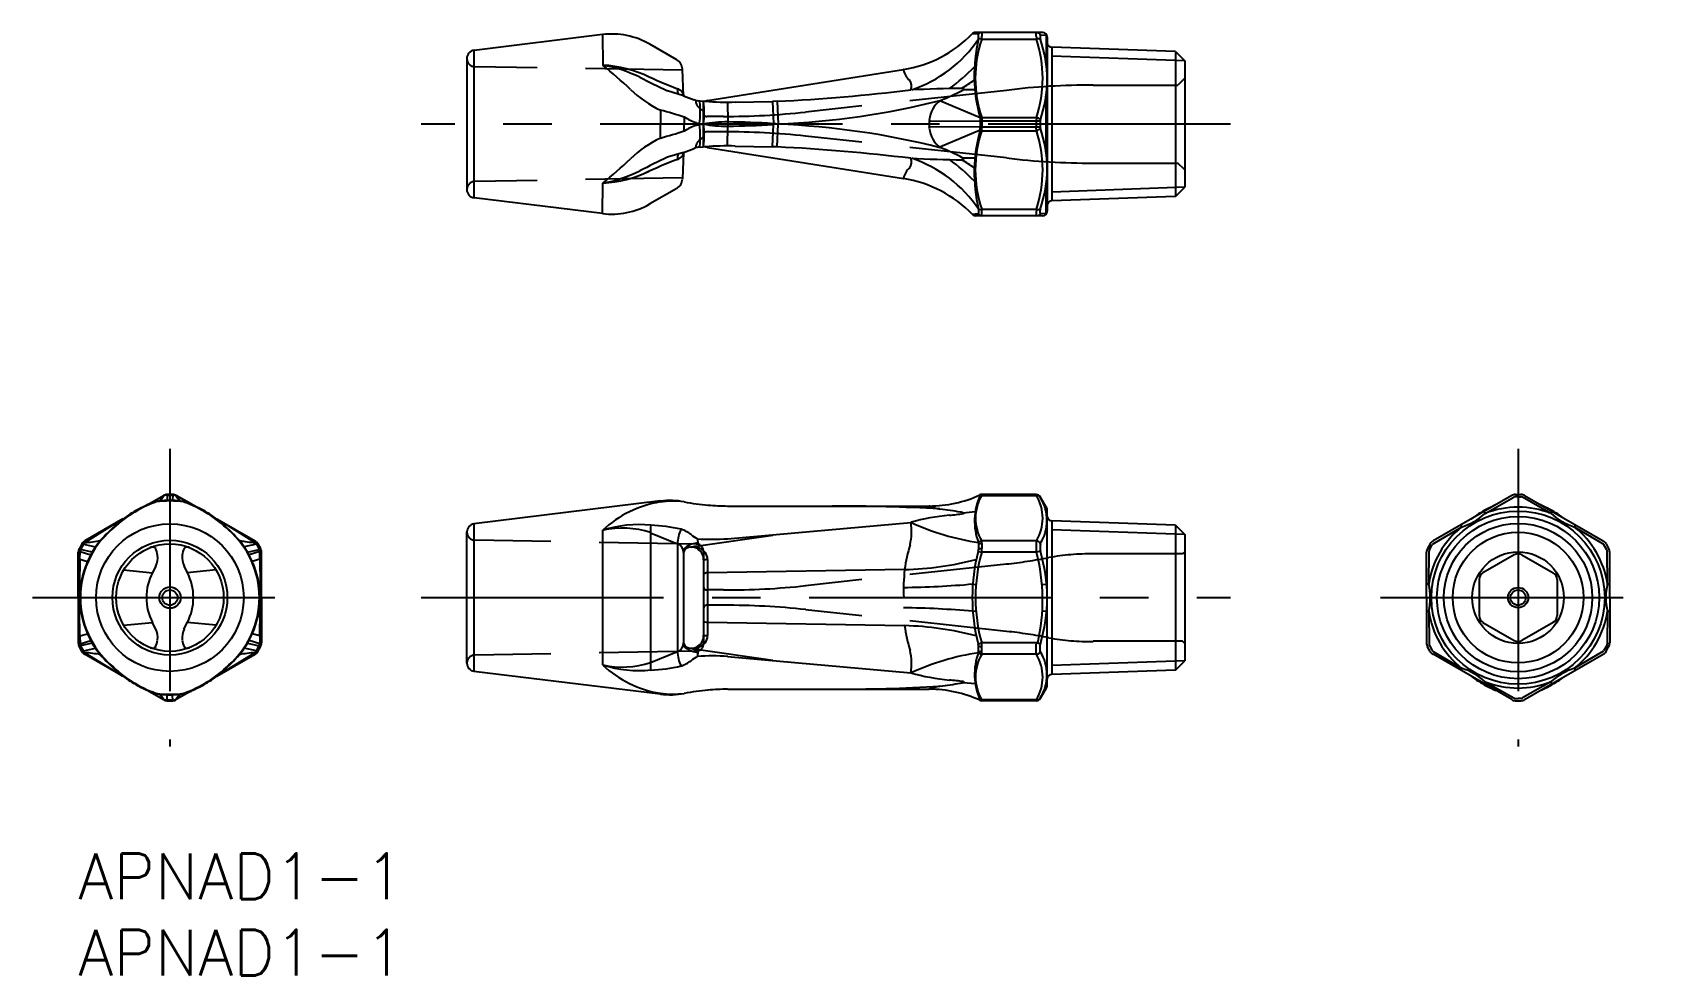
# Model space of a CAD drawing. Extents: x -3 to 103, y -8 to 54.
import ezdxf

# ---------------------------------------------------------------- set-up
doc = ezdxf.new("R2010")
doc.units = 0
doc.header["$LTSCALE"] = 0.5
doc.linetypes.add('CENTER', pattern=[50.8, 31.75, -6.35, 6.35, -6.35])
doc.linetypes.add('DASHED', pattern=[19.05, 12.7, -6.35])
for name, color, linetype in [('MSM_CENTER', 1, 'CENTER'), ('MSM_CONTINUOUS', 7, 'CONTINUOUS'), ('MSM_DASHED', 4, 'DASHED'), ('MSM_NARROW', 5, 'CONTINUOUS'), ('MSM_PART_NUMBER', 7, 'CONTINUOUS')]:
    doc.layers.add(name, color=color, linetype=linetype)
doc.styles.get("Standard").update_dxf_attribs({"font": 'txt.shx', "height": 3, "bigfont": 'bigfont.shx'})

# ---------------------------------------------------------------- blocks, each defined once
blk = doc.blocks.new('*U18')
at = {"layer": 'MSM_PART_NUMBER'}
blk.add_text('APNAD1-1', height=3, dxfattribs=at).set_placement((0, -3))
blk = doc.blocks.new('*U19')
at = {"layer": 'MSM_PART_NUMBER'}
blk.add_text('APNAD1-1', height=3, dxfattribs=at).set_placement((0, -8))

msp = doc.modelspace()

# ---------------------------------------------------------------- linework, layer by layer
at = {"layer": 'MSM_CENTER'}
for p, q in [((75.45, 47.76), (22.45, 47.76)), ((6, 26.5), (6, 7)), ((94.28, 26.5), (94.28, 7)), ((-3, 16.75), (15, 16.75)), ((22.45, 16.75), (75.45, 16.75)), ((85.28, 16.75), (103.28, 16.75))]:
    msp.add_line(p, q, dxfattribs=at)
at = {"layer": 'MSM_CONTINUOUS'}
for p, q in [((34.32, 53.62), (25.92, 52.59)), ((63.15, 53.76), (58.75, 53.76)), ((59.17, 53.74), (59.16, 53.76)), ((63.45, 42.06), (63.45, 53.46)), ((63.45, 53.46), (63.45, 42.06)), ((25.92, 42.93), (25.92, 52.59)), ((39.19, 51.97), (37.43, 52.99)), ((63.74, 52.79), (63.74, 42.73)), ((71.85, 52.51), (63.74, 52.79)), ((71.85, 52.51), (72.45, 51.91)), ((71.85, 52.51), (71.85, 43.02)), ((25.45, 52.06), (25.45, 43.47)), ((39.63, 49.62), (39.56, 51.36)), ((41.2, 49.3), (54.04, 51.34)), ((72.45, 51.91), (72.45, 43.62)), ((39.63, 49.62), (40.33, 49.36)), ((40.72, 49.28), (40.92, 49.26)), ((41.1, 49.27), (41.07, 49.24)), ((41.2, 49.3), (41.1, 49.27)), ((39.63, 45.91), (39.56, 44.17)), ((39.63, 45.91), (40.33, 46.16)), ((40.72, 46.25), (40.92, 46.27)), ((41.1, 46.26), (41.07, 46.28)), ((41.2, 46.22), (41.1, 46.26)), ((41.2, 46.22), (54.04, 44.19)), ((71.85, 43.02), (72.45, 43.62)), ((34.32, 41.9), (25.92, 42.93)), ((39.19, 43.55), (37.43, 42.53)), ((71.85, 43.02), (63.74, 42.73)), ((63.15, 41.76), (58.75, 41.76)), ((59.17, 41.78), (59.16, 41.76)), ((4.55, 22.84), (5.58, 23.43)), ((5.83, 23.5), (6.17, 23.5)), ((6.17, 23.5), (5.83, 23.5)), ((7.45, 22.84), (6.42, 23.43)), ((62.73, 23.5), (59.17, 23.5)), ((93.86, 23.43), (88.71, 20.46)), ((94.11, 23.5), (94.46, 23.5)), ((94.7, 23.43), (99.86, 20.46)), ((38.12, 23.08), (25.91, 21.58)), ((42.53, 22.75), (45.52, 22.75)), ((45.52, 22.75), (55.72, 22.75)), ((55.75, 22.73), (55.72, 22.75)), ((55.72, 22.75), (55.72, 22.75)), ((63.38, 22.67), (62.99, 23.35)), ((63, 23.32), (62.99, 23.35)), ((63.45, 11.08), (63.45, 22.42)), ((2.92, 21.9), (0.42, 20.46)), ((9.08, 21.9), (11.58, 20.46)), ((25.91, 21.58), (25.91, 11.92)), ((63.74, 21.78), (63.74, 11.72)), ((71.85, 21.5), (63.74, 21.78)), ((71.85, 21.5), (72.45, 20.89)), ((71.85, 21.5), (71.85, 12)), ((0.24, 20.28), (0.07, 19.97)), ((11.76, 20.28), (11.93, 19.97)), ((25.45, 12.45), (25.45, 21.05)), ((72.45, 20.89), (72.45, 12.61)), ((88.52, 20.28), (88.35, 19.97)), ((100.04, 20.28), (100.21, 19.97)), ((0, 16.75), (0, 19.72)), ((12, 16.75), (12, 19.72)), ((39.62, 19.71), (39.62, 13.79)), ((40.95, 19.22), (40.95, 14.28)), ((88.28, 16.75), (88.28, 19.72)), ((94.03, 19.55), (91.98, 18.37)), ((94.53, 19.55), (96.58, 18.37)), ((100.28, 16.75), (100.28, 19.72)), ((12, 17.62), (11.99, 17.63)), ((91.73, 17.93), (91.73, 15.57)), ((96.83, 17.93), (96.83, 15.57)), ((0, 16.75), (0, 13.78)), ((12, 16.75), (12, 13.78)), ((88.28, 16.75), (88.28, 13.78)), ((100.28, 16.75), (100.28, 13.78)), ((12, 15.88), (11.99, 15.87)), ((91.98, 15.13), (94.03, 13.95)), ((96.58, 15.13), (94.53, 13.95)), ((0.24, 13.22), (0.07, 13.53)), ((2.91, 11.6), (0.42, 13.04)), ((9.08, 11.6), (11.58, 13.04)), ((11.76, 13.22), (11.93, 13.53)), ((88.52, 13.22), (88.35, 13.53)), ((93.86, 10.07), (88.71, 13.04)), ((94.71, 10.07), (99.86, 13.04)), ((100.04, 13.22), (100.21, 13.53)), ((38.12, 10.42), (25.91, 11.92)), ((71.85, 12), (63.74, 11.72)), ((71.85, 12), (72.45, 12.61)), ((90.53, 12), (90.53, 11.99)), ((4.55, 10.66), (5.58, 10.07)), ((7.45, 10.66), (6.42, 10.07)), ((42.53, 10.75), (45.52, 10.75)), ((45.52, 10.75), (55.72, 10.75)), ((55.75, 10.77), (55.72, 10.75)), ((55.72, 10.75), (55.72, 10.75)), ((63.38, 10.83), (62.99, 10.15)), ((5.83, 10), (6.17, 10)), ((6.17, 10), (5.83, 10)), ((62.73, 10), (59.17, 10)), ((63, 10.18), (62.99, 10.15)), ((94.11, 10), (94.46, 10))]:
    msp.add_line(p, q, dxfattribs=at)
for centre, radius in [((94.28, 16.75), 4.86), ((94.28, 16.75), 3), ((6, 16.75), 0.5), ((94.28, 16.75), 0.5)]:
    msp.add_circle(centre, radius, dxfattribs=at)
for centre, radius, start, end in [((34.93, 48.66), 5, 60, 97), ((52.79, 59.24), 8, 279, 315.9079), ((58.75, 53.46), 0.3, 90, 135.9079), ((63.15, 53.46), 0.3, 0, 90), ((25.98, 52.06), 0.536, 97, 180), ((63.75, 53.09), 0.3, 180, 268), ((38.82, 51.33), 0.74, 2.0523, 60), ((40.87, 50.87), 1.6, 250.2811, 264.4885), ((42.43, 67.28), 18.08, 265.2035, 265.6667), ((40.87, 44.66), 1.6, 95.5115, 109.7189), ((42.43, 28.25), 18.08, 94.3333, 94.7965), ((38.82, 44.19), 0.74, 300, 357.9477), ((52.79, 36.29), 8, 44.0921, 81), ((25.98, 43.47), 0.536, 180, 263), ((34.93, 46.86), 5, 263, 300), ((63.75, 42.43), 0.3, 92, 180), ((63.75, 42.43), 0.3, 92, 180), ((58.75, 42.06), 0.3, 224.0921, 270), ((63.15, 42.06), 0.3, 270, 0), ((5.83, 23), 0.5, 90, 120), ((6.17, 23), 0.5, 60, 90), ((55.72, 30.75), 8, 270, 294.5445), ((59.17, 23.2), 0.3, 90, 114.5445), ((62.73, 23.2), 0.3, 30, 90), ((94.11, 23), 0.5, 90, 120), ((94.46, 23), 0.5, 60, 90), ((6.95, 16.59), 6.66, 117.0841, 127.1871), ((15.43, 0.23), 25.09, 115.6812, 117.3161), ((-3.43, 0.23), 25.09, 62.6839, 64.3188), ((5.05, 16.59), 6.66, 52.8129, 62.9159), ((38.73, 18.11), 5, 79.0537, 97), ((42.53, 37.75), 15, 259.0537, 265.0639), ((42.54, 37.32), 14.57, 264.8507, 269.9307), ((62.95, 22.42), 0.5, 0, 30), ((95.23, 16.59), 6.66, 117.0841, 127.1871), ((103.71, 0.23), 25.09, 115.6812, 117.3161), ((84.85, 0.23), 25.09, 62.6839, 64.3188), ((93.33, 16.59), 6.66, 52.8129, 62.9159), ((25.98, 21.05), 0.53, 97, 180), ((63.75, 22.08), 0.3, 180, 268), ((0.67, 20.03), 0.5, 120, 150), ((11.33, 20.03), 0.5, 30, 60), ((88.96, 20.03), 0.5, 120, 150), ((99.61, 20.03), 0.5, 30, 60), ((0.5, 19.72), 0.5, 150, 180), ((11.5, 19.72), 0.5, 0, 30), ((40.1, 19.55), 0.506, 89.2313, 161.5969), ((40.16, 19.28), 0.783, 57.283, 93.7627), ((40.12, 19.24), 0.831, 358.4215, 56.5042), ((88.78, 19.72), 0.5, 150, 180), ((94.28, 19.12), 0.5, 60, 120), ((99.78, 19.72), 0.5, 360, 30), ((92.23, 17.93), 0.5, 120, 180), ((96.33, 17.93), 0.5, 360, 60), ((92.23, 15.57), 0.5, 180, 240), ((96.33, 15.57), 0.5, 300, 360), ((40.12, 14.26), 0.831, 303.4958, 1.5785), ((94.28, 14.38), 0.5, 240, 300), ((0.5, 13.78), 0.5, 180, 210), ((0.67, 13.47), 0.5, 210, 240), ((11.33, 13.47), 0.5, 300, 330), ((11.5, 13.78), 0.5, 330, 0), ((40.1, 13.95), 0.506, 198.4031, 270.7687), ((40.16, 14.22), 0.783, 266.2373, 302.717), ((88.78, 13.78), 0.5, 180, 210), ((88.96, 13.47), 0.5, 210, 240), ((99.61, 13.47), 0.5, 300, 330), ((99.78, 13.78), 0.5, 330, 360), ((25.98, 12.45), 0.53, 180, 263), ((63.75, 11.42), 0.3, 92, 180), ((6.95, 16.91), 6.66, 232.8129, 242.9159), ((15.43, 33.27), 25.09, 242.6839, 244.3188), ((-3.43, 33.27), 25.09, 295.6812, 297.3161), ((5.05, 16.91), 6.66, 297.0841, 307.1871), ((42.53, -4.25), 15, 94.9361, 100.9463), ((42.54, -3.82), 14.57, 90.0693, 95.1493), ((55.72, 2.75), 8, 65.4555, 90), ((62.95, 11.08), 0.5, 330, 0), ((95.23, 16.91), 6.66, 232.8129, 242.9159), ((103.71, 33.27), 25.09, 242.6839, 244.3188), ((84.85, 33.27), 25.09, 295.6812, 297.3161), ((93.33, 16.91), 6.66, 297.0841, 307.1871), ((5.83, 10.5), 0.5, 240, 270), ((6.17, 10.5), 0.5, 270, 300), ((38.73, 15.39), 5, 263, 280.9463), ((59.17, 10.3), 0.3, 245.4555, 270), ((62.73, 10.3), 0.3, 270, 330), ((94.11, 10.5), 0.5, 240, 270), ((94.46, 10.5), 0.5, 270, 300)]:
    msp.add_arc(centre, radius, start, end, dxfattribs=at)
at = {"layer": 'MSM_DASHED'}
for p, q in [((39.57, 51.29), (25.97, 51.52)), ((60.77, 49.97), (47.63, 48.55)), ((66.45, 50.31), (72, 50.31)), ((72.45, 50.76), (72, 50.31)), ((40.95, 46.27), (40.95, 49.25)), ((40.75, 48.77), (40.95, 48.58)), ((42.25, 48.26), (41.15, 48.26)), ((40.75, 46.75), (40.95, 46.95)), ((42.25, 47.26), (41.15, 47.26)), ((60.77, 45.55), (47.63, 46.97)), ((66.45, 45.21), (72, 45.21)), ((72.45, 44.76), (72, 45.21)), ((39.57, 44.24), (25.97, 44)), ((40.46, 20.26), (25.97, 20.51)), ((40.95, 19.76), (40.95, 19.22)), ((72.31, 19.61), (66.45, 19.61)), ((72.45, 19.75), (72.31, 19.61)), ((60.77, 18.95), (47.63, 17.53)), ((42.25, 17.25), (41.15, 17.25)), ((42.25, 16.25), (41.15, 16.25)), ((60.77, 14.54), (47.63, 15.96)), ((40.95, 14.28), (40.95, 13.74)), ((72.31, 13.89), (66.45, 13.89)), ((72.45, 13.75), (72.31, 13.89)), ((72.45, 13.89), (72.45, 13.89)), ((40.46, 13.24), (25.97, 12.99))]:
    msp.add_line(p, q, dxfattribs=at)
for centre, radius, start, end in [((25.98, 52.05), 0.53, 180, 269), ((66.13, 8.04), 42.27, 89.5636, 97.2814), ((41.05, 49.31), 0.622, 178.3298, 240.8687), ((41.15, 48.46), 0.2, 192.5863, 270), ((42.25, 98.26), 50, 270, 276.1702), ((41.15, 47.06), 0.2, 90, 167.4137), ((42.25, -2.74), 50, 83.8298, 90), ((41.05, 46.21), 0.622, 119.1313, 181.6702), ((66.13, 87.48), 42.27, 262.7186, 270.4364), ((25.98, 43.47), 0.53, 91, 180), ((25.98, 21.04), 0.53, 180, 269), ((40.45, 19.76), 0.5, 0, 89), ((57.31, 51.46), 32.69, 276.0683, 281.0073), ((66.17, 5.3), 14.31, 88.8909, 100.5358), ((41.15, 17.45), 0.2, 184.0914, 270), ((42.41, 65.35), 48.1, 269.8177, 276.231), ((41.15, 16.05), 0.2, 90, 175.9086), ((42.41, -31.85), 48.1, 83.769, 90.1823), ((57.33, -17.97), 32.69, 79.0131, 83.9521), ((66.17, 28.19), 14.31, 259.4847, 271.1295), ((25.98, 12.46), 0.53, 91, 180), ((40.45, 13.74), 0.5, 271, 0)]:
    msp.add_arc(centre, radius, start, end, dxfattribs=at)
at = {"layer": 'MSM_NARROW'}
for p, q in [((34.32, 53.62), (34.35, 51.63)), ((58.93, 53.64), (58.54, 53.67)), ((58.94, 53.61), (58.93, 53.64)), ((58.95, 53.34), (58.94, 53.61)), ((59.16, 53.33), (62.74, 53.33)), ((59.17, 53.74), (59.17, 53.51)), ((62.73, 53.75), (62.74, 53.76)), ((62.73, 53.7), (62.73, 53.75)), ((62.73, 53.51), (62.73, 53.7)), ((62.99, 53.58), (62.99, 53.39)), ((63, 53.59), (63.38, 53.61)), ((63.38, 53.61), (63.41, 53.57)), ((63.38, 53.61), (63.38, 51.65)), ((72.45, 51.91), (63.74, 52.21)), ((58.68, 51.52), (58.78, 51.52)), ((58.71, 50), (57.94, 50)), ((58.74, 50.65), (58.67, 50.64)), ((58.78, 50.01), (58.71, 50)), ((39.63, 49.62), (38.59, 49.94)), ((39.62, 49.7), (39.63, 49.62)), ((40.92, 49.26), (40.92, 49.26)), ((41.2, 49.3), (41.2, 49.23)), ((42.52, 49.19), (42.53, 47.9)), ((43.01, 49.2), (45.46, 49.25)), ((45.76, 49.26), (45.46, 49.25)), ((45.46, 49.25), (45.52, 47.79)), ((45.76, 49.26), (45.82, 47.76)), ((59.06, 48.16), (56.42, 49.28)), ((63.38, 45.82), (63.38, 49.7)), ((38.12, 48.68), (38.12, 47.76)), ((39.68, 48.22), (39.68, 47.76)), ((42.53, 47.9), (42.53, 47.62)), ((55.73, 48.03), (55.72, 47.93)), ((59.05, 47.95), (55.72, 47.93)), ((55.72, 47.93), (55.72, 47.59)), ((59.06, 48.16), (59.05, 47.95)), ((59.05, 47.95), (59.17, 47.96)), ((59.05, 47.95), (59.05, 47.57)), ((59.06, 48.16), (59.16, 48.19)), ((59.16, 48.19), (59.17, 47.96)), ((59.16, 48.19), (62.74, 48.19)), ((59.17, 47.96), (59.17, 47.57)), ((62.73, 47.96), (59.17, 47.96)), ((62.74, 48.19), (62.73, 47.96)), ((62.73, 47.96), (62.73, 47.57)), ((62.99, 47.95), (62.73, 47.96)), ((62.99, 47.95), (62.99, 47.57)), ((38.12, 46.84), (38.12, 47.76)), ((39.68, 47.3), (39.68, 47.76)), ((42.52, 46.33), (42.53, 47.62)), ((45.46, 46.28), (45.52, 47.74)), ((45.52, 47.79), (45.52, 47.76)), ((45.82, 47.76), (45.52, 47.79)), ((45.76, 46.27), (45.82, 47.76)), ((59.05, 47.57), (55.72, 47.59)), ((55.73, 47.5), (55.72, 47.59)), ((59.06, 47.36), (56.42, 46.24)), ((59.06, 47.36), (59.05, 47.57)), ((59.05, 47.57), (59.17, 47.57)), ((59.06, 47.36), (59.16, 47.33)), ((59.16, 47.33), (59.17, 47.57)), ((59.16, 47.33), (62.74, 47.33)), ((62.73, 47.57), (59.17, 47.57)), ((62.74, 47.33), (62.73, 47.57)), ((62.99, 47.57), (62.73, 47.57)), ((39.63, 45.91), (38.59, 45.59)), ((39.62, 45.82), (39.63, 45.91)), ((41.2, 46.22), (41.2, 46.29)), ((43.01, 46.32), (45.46, 46.28)), ((45.76, 46.27), (45.46, 46.28)), ((58.71, 45.52), (57.94, 45.53)), ((58.74, 44.88), (58.67, 44.88)), ((58.78, 45.52), (58.71, 45.52)), ((34.32, 41.9), (34.35, 43.9)), ((58.68, 44.01), (58.78, 44.01)), ((63.38, 41.91), (63.38, 43.87)), ((72.45, 43.62), (63.74, 43.31)), ((58.93, 41.88), (58.54, 41.85)), ((58.94, 41.92), (58.93, 41.88)), ((58.95, 42.19), (58.94, 41.92)), ((59.16, 42.19), (62.74, 42.19)), ((59.17, 41.78), (59.17, 42.02)), ((62.73, 42.02), (62.73, 41.82)), ((62.73, 41.82), (62.73, 41.78)), ((62.73, 41.78), (62.74, 41.76)), ((62.99, 41.94), (62.99, 42.13)), ((63, 41.93), (63.38, 41.91)), ((63.38, 41.91), (63.41, 41.95)), ((4.62, 22.87), (5.6, 23.43)), ((5.57, 23.43), (5.6, 23.43)), ((5.81, 23.5), (5.82, 23.11)), ((5.81, 23.47), (6.19, 23.47)), ((6.19, 23.47), (5.81, 23.47)), ((6.19, 23.5), (6.18, 23.11)), ((6.43, 23.43), (6.4, 23.43)), ((7.38, 22.87), (6.4, 23.43)), ((59.06, 23.43), (59.04, 23.47)), ((59.06, 23.43), (62.74, 23.43)), ((59.16, 23.43), (59.17, 23.5)), ((62.74, 23.43), (62.73, 23.5)), ((38.12, 23.01), (38.12, 23.08)), ((57.94, 22.3), (58.74, 22.38)), ((58.74, 22.38), (58.78, 22.38)), ((92.04, 22.38), (92.03, 22.38)), ((92.13, 22.26), (94, 23.32)), ((94.28, 23.35), (94.09, 23.35)), ((94.28, 23.35), (94.47, 23.35)), ((96.43, 22.26), (94.56, 23.32)), ((96.52, 22.38), (96.53, 22.38)), ((0.43, 20.36), (2.25, 21.49)), ((2.25, 21.51), (2.24, 21.51)), ((2.24, 21.51), (2.25, 21.49)), ((2.25, 21.49), (2.88, 21.87)), ((2.25, 21.49), (2.52, 21.57)), ((9.75, 21.49), (9.12, 21.87)), ((9.75, 21.49), (9.48, 21.57)), ((9.75, 21.51), (9.76, 21.51)), ((9.76, 21.51), (9.75, 21.49)), ((11.57, 20.36), (9.75, 21.49)), ((42.52, 20.61), (54.51, 21.68)), ((58.7, 21.5), (58.78, 21.51)), ((88.73, 20.28), (90.58, 21.37)), ((90.53, 21.51), (90.53, 21.51)), ((90.53, 21.51), (90.53, 21.49)), ((99.83, 20.28), (97.98, 21.37)), ((98.03, 21.51), (98.04, 21.51)), ((98.04, 21.51), (98.03, 21.49)), ((0.34, 20.24), (0.15, 19.91)), ((0.25, 20.29), (0.34, 20.24)), ((0.34, 20.24), (1.13, 20.07)), ((11.66, 20.24), (10.87, 20.07)), ((11.75, 20.29), (11.66, 20.24)), ((11.66, 20.24), (11.85, 19.91)), ((34.35, 12.34), (34.35, 21.16)), ((37.47, 21), (39.24, 20.27)), ((37.47, 21), (37.47, 12.5)), ((39.24, 20.27), (39.24, 13.23)), ((40.6, 20.32), (40.64, 19.97)), ((40.62, 20.15), (45.47, 20.84)), ((58.95, 20.36), (58.94, 19.91)), ((62.74, 20.46), (59.16, 20.46)), ((59.17, 20.29), (59.17, 19.96)), ((62.74, 20.46), (62.73, 20.34)), ((62.73, 20.34), (62.73, 19.84)), ((63, 20.28), (62.99, 20.21)), ((62.99, 20.21), (62.99, 19.88)), ((72.45, 20.89), (63.74, 21.2)), ((88.47, 19.89), (88.66, 20.21)), ((100.09, 19.89), (99.9, 20.21)), ((0.15, 19.91), (0.06, 19.96)), ((0.11, 19.26), (0.09, 17.64)), ((0.11, 19.26), (0.12, 19.78)), ((0.11, 19.26), (0.61, 19.12)), ((0.12, 19.78), (0.82, 19.56)), ((0.91, 19.73), (0.15, 19.91)), ((11.09, 19.73), (11.85, 19.91)), ((11.88, 19.78), (11.18, 19.56)), ((11.89, 19.26), (11.39, 19.12)), ((11.85, 19.91), (11.94, 19.96)), ((11.89, 19.26), (11.88, 19.78)), ((11.89, 19.26), (11.91, 17.64)), ((40.11, 20.06), (40.35, 20.12)), ((40.35, 20.12), (40.62, 20.15)), ((41.21, 19.24), (41.21, 14.26)), ((58.93, 19.78), (59.16, 19.72)), ((62.74, 19.72), (59.16, 19.72)), ((62.73, 19.84), (62.74, 19.72)), ((63, 19.79), (62.74, 19.72)), ((62.99, 19.88), (63, 19.79)), ((88.43, 17.64), (88.45, 19.79)), ((100.13, 17.64), (100.11, 19.79)), ((2.97, 18.56), (4.86, 18.38)), ((4.98, 18.61), (4.86, 18.38)), ((5.08, 18.81), (4.98, 18.61)), ((6.92, 18.81), (7.02, 18.61)), ((7.02, 18.61), (7.14, 18.38)), ((9.03, 18.56), (7.14, 18.38)), ((54.1, 18.59), (41.21, 18.38)), ((0, 17.62), (0.01, 17.63)), ((0.01, 17.63), (0.02, 17.63)), ((0.09, 17.64), (0.09, 15.86)), ((0.09, 17.64), (0.17, 17.63)), ((11.91, 17.64), (11.83, 17.63)), ((11.91, 17.64), (11.91, 15.86)), ((11.99, 17.63), (11.98, 17.63)), ((58.57, 17.64), (58.79, 17.62)), ((63.1, 17.62), (63.4, 17.64)), ((88.28, 17.62), (88.29, 17.63)), ((88.29, 17.63), (88.3, 17.63)), ((88.37, 17.64), (88.43, 17.64)), ((100.19, 17.64), (100.13, 17.64)), ((100.27, 17.63), (100.26, 17.63)), ((100.28, 17.62), (100.27, 17.63)), ((0, 15.88), (0.01, 15.87)), ((0.01, 15.87), (0.02, 15.87)), ((0.09, 15.86), (0.17, 15.87)), ((0.11, 14.24), (0.09, 15.86)), ((2.97, 14.94), (4.86, 15.12)), ((4.98, 14.89), (4.86, 15.12)), ((5.08, 14.69), (4.98, 14.89)), ((6.92, 14.69), (7.02, 14.89)), ((7.02, 14.89), (7.14, 15.12)), ((9.03, 14.94), (7.14, 15.12)), ((11.91, 15.86), (11.83, 15.87)), ((11.89, 14.24), (11.91, 15.86)), ((11.99, 15.87), (11.98, 15.87)), ((54.1, 14.91), (41.21, 15.12)), ((58.57, 15.86), (58.79, 15.88)), ((63.1, 15.88), (63.4, 15.86)), ((88.28, 15.88), (88.29, 15.87)), ((88.29, 15.87), (88.3, 15.87)), ((88.37, 15.86), (88.43, 15.86)), ((88.43, 15.86), (88.45, 13.71)), ((100.13, 15.86), (100.11, 13.71)), ((100.19, 15.86), (100.13, 15.86)), ((100.27, 15.87), (100.26, 15.87)), ((100.28, 15.88), (100.27, 15.87)), ((0.11, 14.24), (0.61, 14.38)), ((0.11, 14.24), (0.12, 13.72)), ((0.12, 13.72), (0.82, 13.94)), ((11.88, 13.72), (11.18, 13.94)), ((11.89, 14.24), (11.39, 14.38)), ((11.89, 14.24), (11.88, 13.72)), ((0.15, 13.59), (0.06, 13.54)), ((0.91, 13.77), (0.15, 13.59)), ((0.34, 13.26), (0.15, 13.59)), ((0.25, 13.21), (0.34, 13.26)), ((0.34, 13.26), (1.13, 13.43)), ((0.43, 13.14), (2.25, 12.01)), ((11.57, 13.14), (9.75, 12.01)), ((11.66, 13.26), (10.87, 13.43)), ((11.09, 13.77), (11.85, 13.59)), ((11.66, 13.26), (11.85, 13.59)), ((11.75, 13.21), (11.66, 13.26)), ((11.85, 13.59), (11.94, 13.54)), ((37.47, 12.5), (39.24, 13.23)), ((40.11, 13.44), (40.35, 13.38)), ((40.35, 13.38), (40.62, 13.35)), ((40.6, 13.18), (40.64, 13.53)), ((40.62, 13.35), (45.47, 12.66)), ((42.52, 12.89), (54.51, 11.82)), ((58.93, 13.72), (59.16, 13.78)), ((58.95, 13.14), (58.94, 13.59)), ((62.74, 13.78), (59.16, 13.78)), ((62.74, 13.04), (59.16, 13.04)), ((59.17, 13.21), (59.17, 13.54)), ((62.73, 13.66), (62.74, 13.78)), ((62.73, 13.16), (62.73, 13.66)), ((62.74, 13.04), (62.73, 13.16)), ((63, 13.71), (62.74, 13.78)), ((62.99, 13.62), (63, 13.71)), ((62.99, 13.29), (62.99, 13.62)), ((63, 13.22), (62.99, 13.29)), ((88.47, 13.61), (88.66, 13.29)), ((88.73, 13.22), (90.58, 12.13)), ((99.83, 13.22), (97.98, 12.13)), ((100.09, 13.61), (99.9, 13.29)), ((2.24, 11.99), (2.25, 12.01)), ((2.25, 11.99), (2.24, 11.99)), ((2.25, 12.01), (2.52, 11.93)), ((2.25, 12.01), (2.88, 11.63)), ((9.75, 12.01), (9.12, 11.63)), ((9.75, 12.01), (9.48, 11.93)), ((9.76, 11.99), (9.75, 12.01)), ((9.75, 11.99), (9.76, 11.99)), ((58.7, 12), (58.78, 11.99)), ((72.45, 12.61), (63.74, 12.3)), ((98.03, 12), (98.03, 11.99)), ((57.94, 11.2), (58.74, 11.12)), ((58.74, 11.12), (58.78, 11.12)), ((92.03, 11.12), (92.04, 11.12)), ((92.13, 11.24), (94, 10.18)), ((96.43, 11.24), (94.56, 10.18)), ((96.53, 11.12), (96.52, 11.12)), ((4.62, 10.63), (5.6, 10.07)), ((5.57, 10.07), (5.6, 10.07)), ((5.81, 10), (5.82, 10.39)), ((5.81, 10.03), (6.19, 10.03)), ((6.19, 10.03), (5.81, 10.03)), ((6.19, 10), (6.18, 10.39)), ((7.38, 10.63), (6.4, 10.07)), ((6.43, 10.07), (6.4, 10.07)), ((38.12, 10.49), (38.12, 10.42)), ((59.06, 10.07), (59.04, 10.03)), ((59.06, 10.07), (62.74, 10.07)), ((59.16, 10.07), (59.17, 10)), ((62.74, 10.07), (62.73, 10)), ((94.09, 10.15), (94.28, 10.15)), ((94.47, 10.15), (94.28, 10.15))]:
    msp.add_line(p, q, dxfattribs=at)
for centre, radius in [((94.28, 16.75), 5.67), ((6, 16.75), 4.83), ((94.28, 16.75), 5.31), ((6, 16.75), 3.76), ((6, 16.75), 3.52), ((94.28, 16.75), 4.28), ((6, 16.75), 0.7), ((94.28, 16.75), 0.664)]:
    msp.add_circle(centre, radius, dxfattribs=at)
for centre, radius, start, end in [((51.83, 58.17), 8.61, 288.5776, 325.8698), ((68.87, 50.95), 10.2, 166.4848, 195.893), ((66.89, 50.76), 8.15, 161.6007, 198.3993), ((59.16, 53.48), 0.287, 89.7307, 144.0553), ((59.05, 52.92), 0.426, 75.1633, 103.1507), ((57.64, 53.54), 1.53, 352.3282, 358.9144), ((64.27, 53.54), 1.54, 178.9015941288833, 178.9016183869412), ((64.27, 53.54), 1.54, 181.0984, 187.6588), ((62.74, 53.47), 0.289, 24.994, 90.4458), ((62.84, 52.97), 0.375, 64.4696, 105.1937), ((54.8, 50.76), 8.35, 342.0575, 17.9425), ((63, 53.58), 0.01, 92.2876, 180), ((63.25, 53.39), 0.26, 180, 199.0022), ((55.37, 50.68), 8.07, 340.9821, 19.0022), ((63.25, 53.46), 0.194, 0.5616, 34.2484), ((33.87, 43.48), 8.16, 64.4326, 86.6333), ((32.58, 42.19), 9.6, 64.0774, 79.3794), ((10.4, 22.68), 37.57, 46.7218, 50.393), ((54.06, 51.31), 0.03, 99, 193.5443), ((55.37, 51.62), 1.37, 193.5443, 227.2694), ((49.68, 60.24), 12.54, 305.9626, 315.9178), ((41.12, 55.14), 7.12, 225.8118, 245.0833), ((61.49, 98.91), 54.06, 242.7945, 244.93), ((51.52, 82.14), 34.33, 245.1979, 249.0479), ((39.93, 49.98), 0.7, 172.3779, 201.917), ((38.79, 49.11), 1.07, 45.7827, 65.0188), ((39.88, 169.73), 120.62, 272.7931, 276.9682), ((53.98, 50.25), 0.587, 335.3266, 38.7293), ((58.81, -39.26), 89.36, 90.5809, 92.7548), ((51.38, 62.23), 13.88, 291.4245, 298.1534), ((54.15, 56.51), 7.4, 300.1255, 307.6242), ((39.34, 49.67), 0.28, 6.3215, 45.7827), ((40.59, 49.19), 0.111, 6.8219, 56.4082), ((34.45, 48.59), 6.28, 352.7607, 5.5973), ((40.85, 49.17), 0.113, 18.6279, 50.4204), ((35.06, 48.52), 5.93, 352.6904, 6.6667), ((42.43, 67.28), 18.08, 265.6667, 271.8358), ((43.66, 99.97), 52.25, 272.3618, 284.165), ((57.51, 47.87), 1.79, 126.2534, 174.8212), ((25.53, 3.43), 46.97, 72.4674, 74.451), ((41.81, 51.73), 4.1, 238.6952, 250.8678), ((41.22, 50.69), 2.94, 255.0265, 264.6019), ((42.46, 39.54), 8.36, 89.5544, 100.422), ((42.41, 5.79), 42.11, 85.7716, 89.8474), ((62.66, 47.73), 0.468, 42.5901, 79.5885), ((63.33, 47.95), 0.341, 163.8486, 180.2802), ((41.12, 40.38), 7.12, 114.9167, 134.1882), ((25.53, 92.1), 46.97, 285.549, 287.5326), ((41.81, 43.8), 4.1, 109.1322, 121.3048), ((41.22, 44.83), 2.94, 95.3981, 104.9735), ((34.45, 46.93), 6.28, 354.4027, 7.2393), ((35.06, 47.01), 5.93, 353.3333, 7.3096), ((42.46, 55.98), 8.36, 259.578, 270.4456), ((42.41, 89.74), 42.11, 270.1526, 274.2284), ((43.66, -4.45), 52.25, 75.835, 87.6382), ((57.51, 47.66), 1.79, 185.1788, 233.7466), ((68.87, 44.57), 10.2, 164.107, 193.5152), ((66.89, 44.76), 8.15, 161.6007, 198.3993), ((62.66, 47.79), 0.468, 280.4115, 317.4099), ((54.8, 44.76), 8.35, 342.0575, 17.9425), ((63.33, 47.57), 0.341, 179.7198, 196.1514), ((55.37, 44.85), 8.07, 340.9978, 19.0179), ((39.93, 45.54), 0.7, 158.083, 187.6221), ((39.34, 45.85), 0.28, 314.2173, 353.6785), ((40.59, 46.33), 0.111, 303.5918, 353.1781), ((40.85, 46.35), 0.113, 309.5796, 341.3721), ((42.43, 28.25), 18.08, 88.1642, 94.3333), ((39.88, -74.21), 120.62, 83.0318, 87.2069), ((51.38, 33.3), 13.88, 61.8466, 68.5755), ((10.4, 72.84), 37.57, 309.607, 313.2782), ((32.58, 53.33), 9.6, 280.6206, 295.9226), ((33.87, 52.04), 8.16, 273.3667, 295.5674), ((61.49, -3.38), 54.06, 115.07, 117.2055), ((51.52, 13.39), 34.33, 110.9521, 114.8021), ((38.79, 46.42), 1.07, 294.9812, 314.2173), ((55.37, 43.9), 1.37, 132.7306, 166.4557), ((53.98, 45.28), 0.587, 321.2707, 24.6734), ((58.81, 134.78), 89.36, 267.2452, 269.4191), ((51.83, 37.36), 8.61, 34.1302, 71.4224), ((49.68, 35.29), 12.54, 44.0822, 54.0374), ((54.15, 39.02), 7.4, 52.3758, 59.8745), ((54.06, 44.22), 0.03, 166.4557, 261), ((59.16, 42.05), 0.287, 215.9447, 270.2693), ((59.05, 42.6), 0.426, 256.8493, 284.8367), ((57.64, 41.99), 1.53, 1.0856, 7.6718), ((64.27, 41.99), 1.54, 172.3412, 178.9016), ((64.27, 41.99), 1.54, 181.0983816130588, 181.0984058711167), ((62.84, 42.55), 0.375, 254.8063, 295.5304), ((62.74, 42.05), 0.289, 269.5542, 335.006), ((63.25, 42.13), 0.26, 160.9978, 180), ((63, 41.94), 0.01, 180, 267.7124), ((63.25, 42.06), 0.194, 325.7516, 359.4384), ((3.44, 24.83), 2.56, 316.7539, 326.312), ((3.45, 24.85), 2.58, 316.7207, 326.6443), ((5.83, 22.84), 0.626, 92.0001, 111.2289), ((6.17, 22.84), 0.626, 68.7711, 87.9999), ((8.55, 24.85), 2.58, 213.3557, 223.2793), ((8.56, 24.83), 2.56, 213.688, 223.2461), ((62.65, 21.77), 3.96, 155.1444, 200.849), ((61.67, 21.95), 2.92, 149.4552, 210.5628), ((62.79, 23.18), 0.256, 33.5619, 100.5658), ((60.23, 21.95), 2.92, 329.4521, 30.5478), ((7.77, 15.46), 8.01, 109.5987, 134.6643), ((15.43, 0.23), 25.09, 115.5242, 115.6812), ((5.49, 21.18), 1.9, 95.521, 117.2273), ((5.21, 21.7), 1.31, 95.7851, 116.9139), ((6, 16.75), 6.33, 81.6332, 98.3669), ((6, 16.75), 6.33, 81.6331, 98.3668), ((5.34, 22.55), 0.532, 98.5371, 119.1882), ((6, 16.75), 6.36, 83.7238, 96.2749), ((6, 16.75), 6.36, 83.7251, 96.2762), ((6.51, 21.18), 1.9, 62.7727, 84.479), ((6.66, 22.55), 0.532, 60.8118, 81.4629), ((6.79, 21.7), 1.31, 63.0861, 84.2149), ((4.23, 15.46), 8.01, 45.3357, 70.4013), ((-3.43, 0.23), 25.09, 64.3188, 64.4758), ((39.22, 16), 7.1, 98.9578, 133.3397), ((38.94, 17.79), 5.28, 82.0118, 98.9904), ((49.58, -96.64), 119.39, 86.7147, 90.1062), ((57.61, 28.39), 5.96, 251.8068, 258.4705), ((54.41, 4.8), 17.86, 79.2161, 83.5206), ((57.45, 20.83), 1.55, 70.0784, 78.7018), ((60.58, 21.8), 2.85, 327.8491, 32.1511), ((91.61, 21.97), 0.597, 29.5588, 43.2391), ((94.28, 16.75), 5.92, 68.679, 111.321), ((94.1, 23.15), 0.2, 90.785, 119.5934), ((94.47, 23.15), 0.2, 60.4066, 89.215), ((96.95, 21.97), 0.597, 136.7609, 150.4412), ((12.79, 10.25), 15.28, 132.2069, 137.9646), ((6.95, 16.59), 6.66, 127.1871, 131.6344), ((5.05, 16.59), 6.66, 48.3656, 52.8129), ((-0.79, 10.25), 15.28, 42.0354, 47.7931), ((36.68, 14.17), 7.36, 83.6125, 108.4133), ((35.62, 15.35), 5.95, 71.8721, 102.3533), ((38.97, 21.18), 1.51, 167.9608, 186.6671), ((37.1, 11.13), 10.37, 76.7784, 87.8385), ((51.2, 21.05), 3.37, 345.6355, 10.6702), ((58.61, 6.63), 15.6, 95.7705, 105.2458), ((61.31, 36.4), 16.21, 245.2275, 261.646), ((55.64, 38.75), 16.66, 274.8227, 278.0225), ((94.28, 16.75), 5.92, 128.679, 171.321), ((91.4, 21.81), 0.928, 199.6411, 208.1711), ((89.33, 25.32), 4.14, 287.5573, 312.4423), ((99.23, 25.32), 4.14, 227.5577, 252.4427), ((97.16, 21.81), 0.928, 331.8289, 340.3589), ((94.28, 16.75), 5.92, 8.679, 51.321), ((6.01, 16.75), 5.87, 131.3123, 179.9986), ((1.17, 19.73), 0.971, 139.9547, 148.6419), ((0.45, 20.43), 0.0392, 129.0755, 186.7183), ((0.66, 20.43), 0.245, 180.8267, 197.381), ((-0.41, 31.05), 10.73, 274.488, 279.9353), ((5.77, 16.92), 5.61, 140.5081, 156.8522), ((5.99, 16.75), 5.87, 0.0014, 48.6877), ((6.23, 16.92), 5.61, 23.1478, 39.4919), ((12.41, 31.05), 10.73, 260.0647, 265.512), ((11.55, 20.43), 0.0392, 353.2817, 50.9245), ((11.34, 20.43), 0.245, 342.619, 359.1733), ((10.83, 19.73), 0.971, 31.3581, 40.0453), ((41.29, 20.27), 2.05, 152.2705, 179.9235), ((39.06, 19.74), 0.562, 357.1199, 71.0806), ((38.74, 19.06), 2.29, 52.6967, 71.2615), ((40.62, 18.9), 1.42, 90.6271, 127.8724), ((42.58, 24.1), 4.05, 232.6568, 239.6868), ((41.49, 34.87), 14.3, 266.192, 274.1425), ((39.27, 20.17), 1.34, 6.3717, 18.7874), ((62.6, 17.56), 8.55, 161.8929, 173.115), ((59.21, 20.11), 0.354, 97.8718, 135.9788), ((59.16, 19.83), 0.456, 88.6211, 117.6365), ((58.3, 20.31), 0.868, 358.8475, 10.1634), ((62.69, 20.12), 0.348, 28.4142, 82.3822), ((88.83, 20.11), 0.2, 120.4071, 150), ((99.73, 20.11), 0.2, 30, 59.5929), ((0.05, 19.7), 0.0569, 111.0375, 155.1303), ((0.21, 19.32), 0.47, 101.7545, 112.9003), ((0.47, 19.75), 0.356, 153.9047, 174.9908), ((4.86, 19.65), 0.405, 73.8431, 110.6833), ((3.98, 19.41), 1.22, 5.7931, 27.681), ((3.86, 19.37), 1.34, 335.1691, 6.641), ((8.14, 19.37), 1.34, 173.359, 204.8309), ((8.02, 19.41), 1.22, 152.319, 174.2069), ((7.14, 19.65), 0.405, 69.3167, 106.1569), ((11.53, 19.75), 0.356, 5.0092, 26.0953), ((11.79, 19.32), 0.47, 67.0997, 78.2455), ((11.95, 19.7), 0.0569, 24.8697, 68.9625), ((40.02, 19.71), 0.413, 132.069, 168.8021), ((40.21, 18.95), 1.11, 66.9276, 94.7273), ((40.56, 20.04), 0.103, 279.7099, 321.9988), ((40.44, 19.24), 0.765, 0.5693, 74.5966), ((41.19, 18.08), 1.16, 89.0827, 101.6782), ((53.59, 39.01), 20.43, 271.4317, 284.7727), ((70.5, 16.75), 11.96, 165.3285, 194.6715), ((69.82, 16.75), 11.07, 164.4499, 195.5501), ((58.14, 19.94), 0.806, 348.5626, 357.5633), ((59.16, 19.47), 0.487, 88.5024, 116.3221), ((56.89, 19.97), 2.28, 353.7703, 359.7463), ((50.83, 16.58), 12.32, 346.7698, 14.7591), ((52.76, 16.75), 10.68, 343.4745, 16.5254), ((88.65, 19.79), 0.2, 150, 179.5929), ((99.91, 19.79), 0.2, 0.4071, 30), ((6, 16.73), 5.9, 156.0897, 179.8407), ((8, 16.75), 3.54, 152.5523, 180.0013), ((4, 16.75), 3.54, 359.9987, 27.4477), ((6, 16.73), 5.9, 0.1593, 23.9103), ((41.05, 18.24), 0.101, 108.4354, 169.7106), ((41.22, 17.92), 0.46, 92.0846, 116.1642), ((66.93, 17.24), 12.89, 173.9993, 182.169), ((0.14, 16.97), 0.668, 94.158, 100.1474), ((11.86, 16.97), 0.668, 79.8526, 85.842), ((53.3, 76.41), 59, 270.7119, 275.1229), ((88.42, 16.97), 0.668, 94.1585, 100.1474), ((84.39, 16.75), 4.14, 347.5574, 12.4426), ((104.17, 16.75), 4.14, 167.5574, 192.4426), ((100.14, 16.97), 0.668, 79.8526, 85.8415), ((6, 16.77), 5.9, 180.1593, 203.9103), ((6.01, 16.75), 5.87, 180.0014, 228.6877), ((8, 16.75), 3.54, 179.9987, 207.4477), ((4, 16.75), 3.54, 332.5523, 0.0013), ((5.99, 16.75), 5.87, 311.3123, 359.9986), ((6, 16.77), 5.9, 336.0897, 359.8407), ((53.3, -42.91), 59, 84.8771, 89.2881), ((94.28, 16.75), 5.92, 0, 0.0009), ((0.14, 16.5), 0.643, 259.7934, 266.0186), ((11.86, 16.5), 0.643, 273.9814, 280.2066), ((41.05, 15.26), 0.101, 190.2894, 251.5646), ((41.22, 15.58), 0.46, 243.8358, 267.9154), ((62.6, 15.94), 8.55, 186.885, 198.1071), ((53.59, -5.51), 20.43, 75.2273, 88.5683), ((88.42, 16.53), 0.668, 259.8526, 265.8415), ((94.28, 16.75), 5.92, 188.6792, 231.321), ((94.28, 16.75), 5.92, 308.679, 351.321), ((100.14, 16.53), 0.668, 274.1585, 280.1474), ((5.77, 16.58), 5.61, 203.1478, 219.4919), ((3.98, 14.09), 1.22, 332.319, 354.2069), ((3.86, 14.13), 1.34, 353.359, 24.8309), ((8.14, 14.13), 1.34, 155.1691, 186.641), ((8.02, 14.09), 1.22, 185.7931, 207.681), ((6.23, 16.58), 5.61, 320.5081, 336.8522), ((40.44, 14.26), 0.765, 285.4034, 359.4307), ((41.19, 15.42), 1.16, 258.3218, 270.9173), ((0.05, 13.8), 0.0569, 204.8697, 248.9625), ((0.21, 14.18), 0.47, 247.0997, 258.2455), ((0.47, 13.75), 0.356, 185.0093, 206.0951), ((1.17, 13.77), 0.971, 211.3581, 220.0453), ((0.66, 13.07), 0.245, 162.619, 179.1733), ((0.45, 13.07), 0.0392, 173.2817, 230.924), ((-0.41, 2.45), 10.73, 80.0647, 85.512), ((12.79, 23.25), 15.28, 222.0354, 227.7931), ((4.86, 13.85), 0.405, 249.3167, 286.1569), ((7.14, 13.85), 0.405, 253.8431, 290.6833), ((-0.79, 23.25), 15.28, 312.2069, 317.9646), ((12.41, 2.45), 10.73, 94.488, 99.9353), ((10.83, 13.77), 0.971, 319.9547, 328.6419), ((11.34, 13.07), 0.245, 0.8267, 17.381), ((11.55, 13.07), 0.0392, 309.076, 6.7183), ((11.53, 13.75), 0.356, 333.9049, 354.9907), ((11.79, 14.18), 0.47, 281.7545, 292.9003), ((11.95, 13.8), 0.0569, 291.0375, 335.1303), ((39.06, 13.76), 0.562, 288.9194, 2.8801), ((41.29, 13.23), 2.05, 180.0765, 207.7295), ((40.02, 13.79), 0.413, 191.1979, 227.931), ((40.62, 14.6), 1.42, 232.1276, 269.3729), ((40.21, 14.55), 1.11, 265.2727, 293.0724), ((42.58, 9.4), 4.05, 120.3132, 127.3432), ((39.27, 13.33), 1.34, 341.2126, 353.6283), ((41.49, -1.37), 14.3, 85.8575, 93.808), ((40.56, 13.46), 0.103, 38.0012, 80.2901), ((51.2, 12.45), 3.37, 349.3298, 14.3645), ((61.31, -2.9), 16.21, 98.354, 114.7725), ((62.65, 11.73), 3.96, 159.151, 204.8556), ((61.67, 11.55), 2.92, 149.4372, 210.5448), ((58.14, 13.56), 0.806, 2.4367, 11.4374), ((59.16, 14.03), 0.487, 243.6779, 271.4976), ((59.16, 13.67), 0.456, 242.3635, 271.3789), ((59.21, 13.39), 0.354, 224.0212, 262.1282), ((56.89, 13.53), 2.28, 0.2537, 6.2297), ((58.3, 13.19), 0.868, 349.8366, 1.1525), ((62.69, 13.38), 0.348, 277.6178, 331.5858), ((60.23, 11.55), 2.92, 329.4522, 30.5479), ((60.58, 11.7), 2.85, 327.8489, 32.1509), ((88.65, 13.71), 0.2, 180.4071, 210), ((88.83, 13.39), 0.2, 210, 239.5932), ((99.73, 13.39), 0.2, 300.4068, 330), ((99.91, 13.71), 0.2, 330, 359.5929), ((7.77, 18.04), 8.01, 225.3357, 250.4013), ((6.95, 16.91), 6.66, 228.3656, 232.357), ((4.23, 18.04), 8.01, 289.5987, 314.6643), ((5.05, 16.91), 6.66, 307.1871, 311.6344), ((35.62, 18.15), 5.95, 257.6467, 288.1279), ((39.22, 17.5), 7.1, 226.6603, 261.0422), ((36.68, 19.33), 7.36, 251.5867, 276.3875), ((38.97, 12.32), 1.51, 173.3329, 192.0392), ((37.1, 22.37), 10.37, 272.1615, 283.2216), ((38.74, 14.44), 2.29, 288.7385, 307.3033), ((58.61, 26.87), 15.6, 254.7542, 264.2295), ((91.31, 11.73), 0.832, 151.4955, 161.3029), ((89.29, 8.1), 4.23, 47.8206, 72.1794), ((99.27, 8.1), 4.23, 107.8206, 132.1794), ((97.25, 11.73), 0.832, 18.6971, 28.5045), ((15.43, 33.27), 25.09, 244.3188, 244.4758), ((49.58, 130.14), 119.39, 269.8938, 273.2853), ((57.61, 5.11), 5.96, 101.5295, 108.1932), ((54.41, 28.7), 17.86, 276.4794, 280.7839), ((55.64, -5.25), 16.66, 81.9775, 85.1773), ((57.45, 12.67), 1.55, 281.2982, 289.9216), ((91.39, 11.69), 0.864, 318.8807, 328.3209), ((94.28, 16.75), 5.92, 248.679, 291.321), ((97.17, 11.69), 0.864, 211.6791, 221.1193), ((5.49, 12.32), 1.9, 242.7727, 264.479), ((5.21, 11.8), 1.31, 243.0861, 264.2149), ((6, 16.75), 6.33, 261.6331, 278.3668), ((5.34, 10.95), 0.532, 240.8118, 261.4629), ((6, 16.75), 6.33, 261.6332, 278.3669), ((3.44, 8.67), 2.56, 33.688, 43.2461), ((6, 16.75), 6.36, 263.7251, 276.2762), ((6, 16.75), 6.36, 263.7238, 276.2749), ((3.45, 8.65), 2.58, 33.3557, 43.2793), ((5.83, 10.66), 0.626, 248.7711, 267.9999), ((6.17, 10.66), 0.626, 272.0001, 291.2289), ((8.55, 8.65), 2.58, 136.7207, 146.6443), ((8.56, 8.67), 2.56, 136.7539, 146.312), ((6.51, 12.32), 1.9, 275.521, 297.2273), ((6.66, 10.95), 0.532, 278.5371, 299.1882), ((6.79, 11.8), 1.31, 275.7851, 296.8817), ((38.94, 15.71), 5.28, 261.0096, 277.9882), ((62.79, 10.32), 0.256, 259.4342, 326.4381), ((94.09, 10.35), 0.2, 240.4071, 269.1788), ((94.47, 10.35), 0.2, 270.8212, 299.5929)]:
    msp.add_arc(centre, radius, start, end, dxfattribs=at)
at = {"layer": 'MSM_NARROW', "extrusion": (0, 0, -1)}
for centre, radius, start, end in [((-57.9, 50.04), 0.06, 89.4191, 241.8466), ((-57.9, 45.48), 0.06, 118.1534, 270.5809), ((-57.97, 22.27), 0.02, 109.9216, 261.9775), ((-4.94, 19.91), 0.14, 106.1569, 152.319), ((-7.06, 19.91), 0.14, 27.681, 73.8431), ((-4.94, 13.59), 0.14, 207.681, 253.8431), ((-7.06, 13.59), 0.14, 286.1569, 332.319), ((-57.97, 11.23), 0.02, 98.0225, 250.0784)]:
    msp.add_arc(centre, radius, start, end, dxfattribs=at)

# ---------------------------------------------------------------- block references
at = {"layer": 'MSM_CONTINUOUS'}
for name in ['*U18', '*U19']:
    msp.add_blockref(name, (0, 0), dxfattribs=at)

doc.saveas('drawing.dxf')
